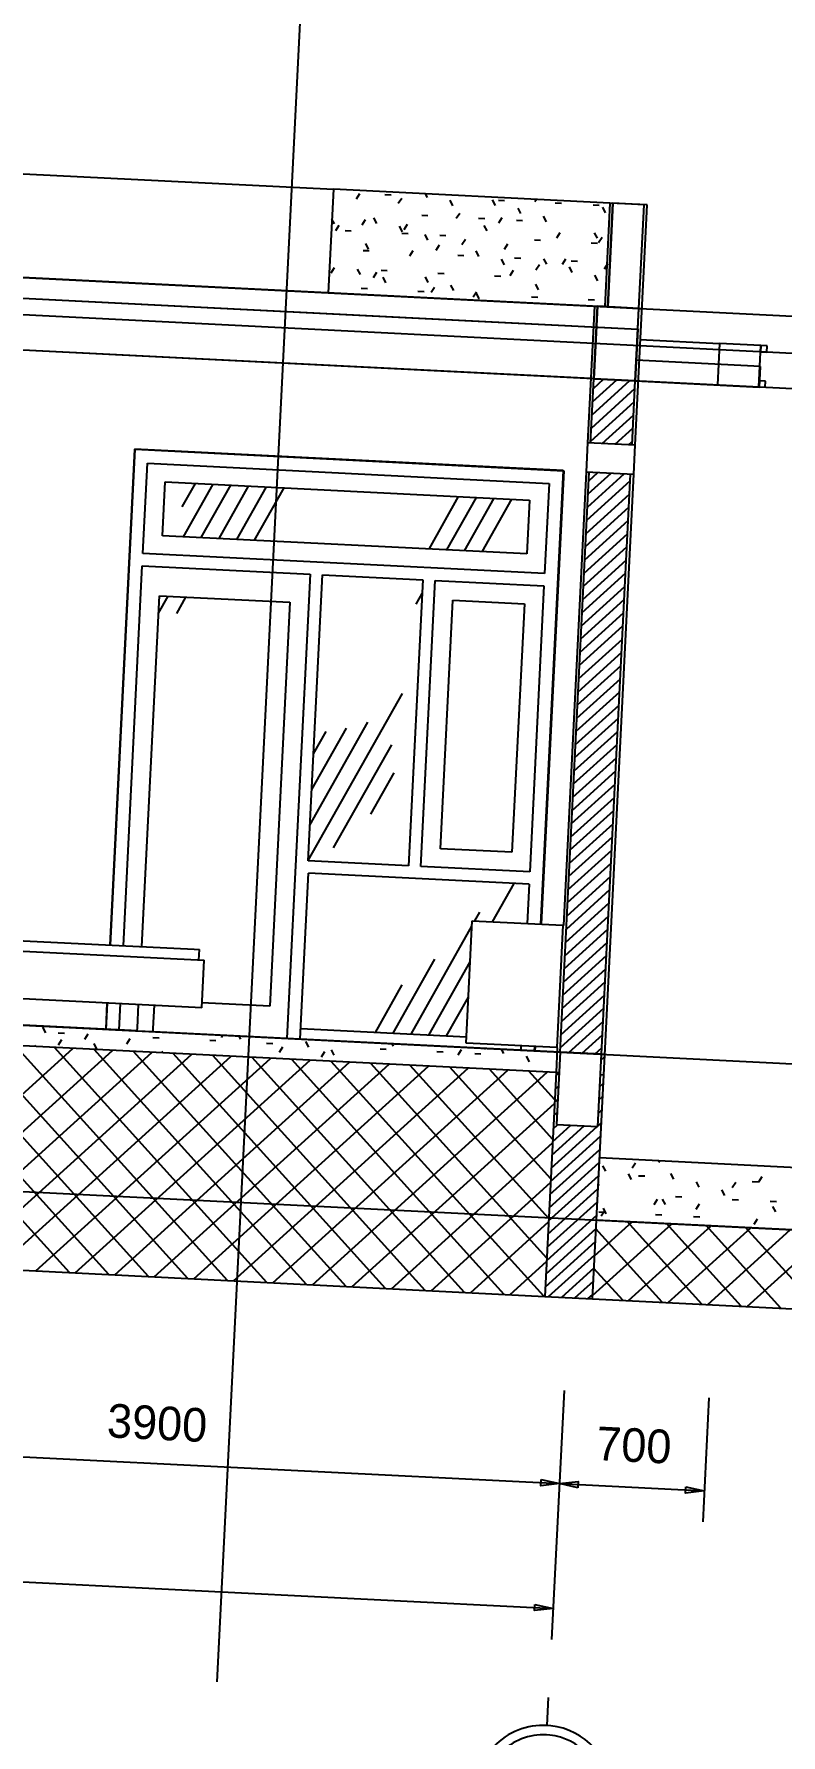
# Model space of a CAD drawing. Extents: x 549999 to 550212, y 1838161 to 1838467.
# Drawn here: x 550168.82 to 550172.42, y 1838233.02 to 1838241.22 of the extents above; entities that cross this region are included whole.
import ezdxf

# ---------------------------------------------------------------- set-up
doc = ezdxf.new("R2010")
doc.units = 0
for name, color, linetype in [('Level 1', 7, 'Continuous'), ('Level 11', 7, 'Continuous'), ('Level 14', 7, 'Continuous'), ('Level 15', 7, 'Continuous'), ('Level 18', 7, 'Continuous'), ('Level 19', 7, 'Continuous'), ('Level 20', 7, 'Continuous'), ('Level 27', 7, 'Continuous'), ('Level 28', 7, 'Continuous'), ('Level 4', 7, 'Continuous'), ('Level 5', 7, 'Continuous'), ('Level 8', 7, 'Continuous')]:
    doc.layers.add(name, color=color, linetype=linetype)

# ---------------------------------------------------------------- blocks, each defined once
blk = doc.blocks.new('BED_15')
at = {"layer": 'Level 1'}
for p, q in [((823.76, 45.72), (823.76, 43.18)), ((863.13, 48.26), (826.3, 48.26)), ((865.67, 43.18), (865.67, 45.72)), ((813.6, 35.56), (1013.6, 35.56)), ((813.6, 12.7), (813.6, 35.56)), ((816.14, 40.64), (816.14, 35.56)), ((816.14, 40.64), (818.68, 40.64)), ((818.68, 40.64), (1008.52, 40.64)), ((1008.52, 40.64), (1011.06, 40.64)), ((1011.06, 35.56), (1011.06, 40.64)), ((1013.6, 12.7), (1013.6, 35.56)), ((1013.6, 12.7), (813.6, 12.7)), ((839, 12.7), (839, 1.47)), ((846.62, 1.47), (846.62, 12.7)), ((983.12, 1.47), (983.12, 12.7)), ((990.74, 1.47), (990.74, 12.7)), ((839, 1.47), (839, 0)), ((839, 0), (846.62, 0)), ((846.62, 0), (846.62, 1.47)), ((983.12, 0), (983.12, 1.47)), ((983.12, 0), (990.74, 0)), ((990.74, 0), (990.74, 1.47))]:
    blk.add_line(p, q, dxfattribs=at)
for centre, start, end in [((826.3, 45.72), 90, 180), ((826.3, 43.18), 180, 270), ((863.13, 45.72), 0, 90), ((863.13, 43.18), 270, 0)]:
    blk.add_arc(centre, 2.54, start, end, dxfattribs=at)
blk = doc.blocks.new('FLOO33')
at = {"layer": 'Level 15'}
for p, q in [((1267.1, 345), (1247.1, 345)), ((1247.1, 345), (1247.1, 325)), ((1267.1, 325), (1267.1, 345)), ((1247.1, 325), (1248.75, 325)), ((1248.75, 325), (1267.1, 325))]:
    blk.add_line(p, q, dxfattribs=at)
at = {"layer": 'Level 8'}
for p, q in [((1208.6, 345), (1247.1, 345)), ((1267.1, 345), (1247.1, 345)), ((1247.1, 345), (1247.1, 325)), ((1267.1, 325), (1267.1, 345)), ((1247.1, 325), (1267.1, 325))]:
    blk.add_line(p, q, dxfattribs=at)
blk = doc.blocks.new('FURN56')
at = {"layer": 'Level 1'}
for p, q in [((1141.82, 61.08), (1185.6, 61.08)), ((1141.82, 2), (1141.82, 61.08)), ((1185.6, 61.08), (1185.6, 2)), ((1185.6, 2), (1141.82, 2))]:
    blk.add_line(p, q, dxfattribs=at)
blk = doc.blocks.new('FLOO34')
at = {"layer": 'Level 15'}
for p, q in [((1270.1, 345), (1267.1, 345)), ((1267.1, 345), (1267.1, 342)), ((1270.1, 342), (1270.1, 345)), ((1267.1, 342), (1270.1, 342)), ((1270.1, 328), (1267.1, 328)), ((1267.1, 328), (1267.1, 325)), ((1267.1, 325), (1270.1, 325)), ((1270.1, 325), (1270.1, 328))]:
    blk.add_line(p, q, dxfattribs=at)
at = {"layer": 'Level 8'}
for p, q in [((1270.1, 345), (1267.1, 345)), ((1267.1, 345), (1267.1, 342)), ((1270.1, 342), (1270.1, 345)), ((1267.1, 342), (1270.1, 342)), ((1270.1, 328), (1267.1, 328)), ((1267.1, 328), (1267.1, 325)), ((1267.1, 325), (1270.1, 325)), ((1270.1, 325), (1270.1, 328))]:
    blk.add_line(p, q, dxfattribs=at)
blk = doc.blocks.new('CUA_18')
at = {"layer": 'Level 5'}
for p, q in [((1174.85, 280), (967.85, 280)), ((967.85, 280), (967.85, 40.64)), ((1174.85, 280), (1174.85, 61.08)), ((974.35, 230), (974.35, 273.5)), ((974.35, 273.5), (1168.35, 273.5)), ((1168.35, 273.5), (1168.35, 230)), ((983.35, 265), (1159.35, 265)), ((983.35, 239), (983.35, 265)), ((992.1, 253.37), (997.92, 265)), ((993.49, 239), (1006.49, 265)), ((1002.07, 239), (1015.07, 265)), ((1010.64, 239), (1023.64, 265)), ((1019.21, 239), (1032.21, 265)), ((1027.78, 239), (1040.78, 265)), ((1112.07, 239), (1125.07, 265)), ((1120.65, 239), (1133.65, 265)), ((1129.22, 239), (1142.22, 265)), ((1137.79, 239), (1150.79, 265)), ((1159.35, 265), (1159.35, 239)), ((1159.35, 239), (983.35, 239)), ((1168.35, 230), (974.35, 230)), ((974.35, 224), (1055.35, 224)), ((974.35, 40.64), (974.35, 224)), ((1055.35, 224), (1055.35, 0)), ((1061.35, 224), (1109.85, 224)), ((1061.35, 86), (1061.35, 224)), ((1109.85, 224), (1109.85, 86)), ((1115.85, 224), (1168.35, 224)), ((1115.85, 86), (1115.85, 224)), ((1168.35, 224), (1168.35, 86)), ((1107.23, 212.16), (1109.85, 217.4)), ((1124.85, 215), (1159.35, 215)), ((1124.85, 95), (1124.85, 215)), ((1159.35, 215), (1159.35, 95)), ((983.35, 201.56), (987.57, 210)), ((983.35, 210), (1046.35, 210)), ((983.35, 40.64), (983.35, 210)), ((992.1, 201.93), (996.14, 210)), ((1046.35, 210), (1046.35, 15)), ((1061.35, 86.11), (1102.72, 168.85)), ((1061.35, 103.25), (1086.78, 154.12)), ((1061.35, 120.4), (1076.56, 150.82)), ((1061.35, 137.54), (1066.94, 148.72)), ((1073.25, 92.78), (1098.81, 143.89)), ((1090.4, 109.92), (1100.62, 130.37)), ((1159.35, 95), (1124.85, 95)), ((1109.85, 86), (1061.35, 86)), ((1168.35, 86), (1115.85, 86)), ((1168.35, 80), (1061.85, 80)), ((1061.85, 0), (1061.85, 80)), ((1151.7, 61.08), (1161.16, 80)), ((1168.35, 80), (1168.35, 61.08)), ((1115.09, 5), (1141.82, 58.46)), ((1143.13, 61.08), (1145.27, 65.36)), ((1106.52, 5), (1124.82, 41.61)), ((1123.66, 5), (1141.82, 41.31)), ((1097.95, 5), (1109.67, 28.45)), ((1132.24, 5), (1141.82, 24.17)), ((967.85, 12.7), (967.85, 0)), ((974.35, 0), (974.35, 12.7)), ((1046.35, 15), (1013.6, 15)), ((1061.85, 5), (1141.82, 5)), ((1168.35, 2), (1168.35, 0)), ((1174.85, 2), (1174.85, 0))]:
    blk.add_line(p, q, dxfattribs=at)
blk = doc.blocks.new('GRID_9')
at = {"layer": 'Level 19'}
for p, q in [((-412.9, -311.48), (-412.9, -324.98)), ((-459.42, -358), (-445.92, -358)), ((-366.39, -358), (-379.89, -358)), ((-412.9, -404.52), (-412.9, -391.02))]:
    blk.add_line(p, q, dxfattribs=at)
for radius, start, end in [(33.02, 86.59057, 185.41735), (33.02, 3.40943, 86.59057), (28.52, 86.59057, 185.41735), (28.52, 3.40943, 86.59057), (28.52, 185.41735, 275.41735), (28.52, 275.41735, 3.40943), (33.02, 275.41735, 3.40943), (33.02, 185.41735, 275.41735)]:
    blk.add_arc((-412.9, -358), radius, start, end, dxfattribs=at)

msp = doc.modelspace()

# ---------------------------------------------------------------- linework, layer by layer
at = {"layer": 'Level 11'}
for p, q in [((550171.4909, 1838239.2541), (550171.4838, 1838239.1139)), ((550171.7206, 1838239.2426), (550171.4909, 1838239.2541)), ((550171.7136, 1838239.1024), (550171.7206, 1838239.2426)), ((550171.4838, 1838239.1139), (550171.7136, 1838239.1024)), ((550168.9912, 1838235.2536), (550167.9665, 1838236.3862)), ((550169.1819, 1838235.244), (550168.1572, 1838236.3766)), ((550169.3726, 1838235.2345), (550168.3478, 1838236.3671)), ((550169.5632, 1838235.225), (550168.5385, 1838236.3576)), ((550169.7539, 1838235.2154), (550168.7292, 1838236.348)), ((550169.9446, 1838235.2059), (550168.9199, 1838236.3385)), ((550167.8756, 1838235.3093), (550169.0082, 1838236.3341)), ((550168.0663, 1838235.2998), (550169.1989, 1838236.3245)), ((550168.257, 1838235.2903), (550169.3896, 1838236.315)), ((550168.4477, 1838235.2807), (550169.5803, 1838236.3055)), ((550168.6384, 1838235.2712), (550169.7709, 1838236.2959)), ((550168.829, 1838235.2617), (550169.9616, 1838236.2864)), ((550169.0197, 1838235.2521), (550170.1523, 1838236.2769)), ((550170.1353, 1838235.1964), (550169.1106, 1838236.329)), ((550169.2104, 1838235.2426), (550170.343, 1838236.2673)), ((550170.326, 1838235.1868), (550169.3012, 1838236.3194)), ((550169.4011, 1838235.2331), (550170.5337, 1838236.2578)), ((550170.5167, 1838235.1773), (550169.4919, 1838236.3099)), ((550170.7073, 1838235.1678), (550169.6826, 1838236.3004)), ((550170.898, 1838235.1582), (550169.8733, 1838236.2908)), ((550171.0887, 1838235.1487), (550170.064, 1838236.2813)), ((550171.2794, 1838235.1392), (550170.2546, 1838236.2718)), ((550171.2944, 1838235.3238), (550170.4453, 1838236.2622)), ((550171.359, 1838236.3167), (550171.3415, 1838235.9671)), ((550171.5588, 1838236.3067), (550171.359, 1838236.3167)), ((550171.5413, 1838235.9571), (550171.5588, 1838236.3067)), ((550169.5918, 1838235.2236), (550170.7243, 1838236.2483)), ((550169.7824, 1838235.214), (550170.915, 1838236.2387)), ((550169.9731, 1838235.2045), (550171.1057, 1838236.2292)), ((550170.1638, 1838235.195), (550171.2964, 1838236.2197)), ((550171.3039, 1838235.5145), (550170.636, 1838236.2527)), ((550171.3134, 1838235.7052), (550170.8267, 1838236.2432)), ((550171.323, 1838235.8959), (550171.0174, 1838236.2336)), ((550171.3325, 1838236.0865), (550171.208, 1838236.2241)), ((550171.3383, 1838236.2016), (550171.354, 1838236.2159)), ((550171.3351, 1838236.1381), (550171.3508, 1838236.1523)), ((550171.5478, 1838236.0878), (550171.5636, 1838236.1021)), ((550171.551, 1838236.1514), (550171.5667, 1838236.1656)), ((550170.3545, 1838235.1854), (550171.3316, 1838236.0695)), ((550171.3287, 1838236.011), (550171.3445, 1838236.0252)), ((550171.3319, 1838236.0745), (550171.3476, 1838236.0888)), ((550171.5447, 1838236.0243), (550171.5604, 1838236.0385)), ((550171.316, 1838235.7567), (550171.5377, 1838235.9573)), ((550171.3192, 1838235.8203), (550171.4741, 1838235.9605)), ((550171.3224, 1838235.8838), (550171.4106, 1838235.9637)), ((550171.3255, 1838235.9474), (550171.347, 1838235.9668)), ((550171.3415, 1838235.9671), (550171.5413, 1838235.9571)), ((550171.5415, 1838235.9607), (550171.5572, 1838235.975)), ((550170.5452, 1838235.1759), (550171.3221, 1838235.8789)), ((550171.3097, 1838235.6296), (550171.5509, 1838235.8478)), ((550171.3128, 1838235.6932), (550171.554, 1838235.9114)), ((550171.3065, 1838235.566), (550171.5477, 1838235.7843)), ((550170.7358, 1838235.1664), (550171.3126, 1838235.6882)), ((550171.3033, 1838235.5025), (550171.5445, 1838235.7207)), ((550171.3001, 1838235.4389), (550171.5413, 1838235.6572)), ((550171.2938, 1838235.3118), (550171.535, 1838235.53)), ((550171.2969, 1838235.3754), (550171.5381, 1838235.5936)), ((550170.9265, 1838235.1568), (550171.3031, 1838235.4975)), ((550171.2906, 1838235.2482), (550171.5318, 1838235.4665)), ((550171.5156, 1838235.1437), (550171.8971, 1838235.4888)), ((550171.5252, 1838235.3344), (550171.7064, 1838235.4983)), ((550171.8514, 1838235.1106), (550171.5317, 1838235.464)), ((550172.0421, 1838235.1011), (550171.6815, 1838235.4996)), ((550171.6893, 1838235.1187), (550172.0878, 1838235.4792)), ((550172.2328, 1838235.0915), (550171.8722, 1838235.49)), ((550171.8799, 1838235.1092), (550172.2784, 1838235.4697)), ((550172.4235, 1838235.082), (550172.0629, 1838235.4805)), ((550172.0706, 1838235.0996), (550172.4691, 1838235.4602)), ((550172.6141, 1838235.0725), (550172.2536, 1838235.471)), ((550172.2613, 1838235.0901), (550172.6598, 1838235.4506)), ((550171.2874, 1838235.1847), (550171.5286, 1838235.4029)), ((550171.1172, 1838235.1473), (550171.2935, 1838235.3068)), ((550171.3029, 1838235.138), (550171.5254, 1838235.3394)), ((550171.3665, 1838235.1348), (550171.5223, 1838235.2758)), ((550171.6607, 1838235.1201), (550171.5221, 1838235.2733)), ((550171.43, 1838235.1317), (550171.5191, 1838235.2122)), ((550171.4936, 1838235.1285), (550171.5159, 1838235.1487))]:
    msp.add_line(p, q, dxfattribs=at)
at = {"layer": 'Level 14'}
for p, q in [((550171.6137, 1838240.4091), (550171.5887, 1838239.9097)), ((550171.7635, 1838240.4016), (550171.6137, 1838240.4091)), ((550171.7385, 1838239.9022), (550171.7635, 1838240.4016)), ((550171.5887, 1838239.9097), (550171.7385, 1838239.9022)), ((550171.5126, 1838239.3889), (550171.695, 1838239.5539)), ((550171.5158, 1838239.4525), (550171.6315, 1838239.5571)), ((550171.519, 1838239.516), (550171.5679, 1838239.5603)), ((550171.5094, 1838239.3253), (550171.7192, 1838239.5151)), ((550171.5063, 1838239.2618), (550171.716, 1838239.4515)), ((550171.5609, 1838239.2506), (550171.7128, 1838239.388)), ((550171.6245, 1838239.2474), (550171.7096, 1838239.3244)), ((550171.6881, 1838239.2442), (550171.7065, 1838239.2609)), ((550171.4872, 1838238.8804), (550171.6969, 1838239.0702)), ((550171.4904, 1838238.944), (550171.668, 1838239.1047)), ((550171.4935, 1838239.0075), (550171.6045, 1838239.1079)), ((550171.4967, 1838239.0711), (550171.5409, 1838239.1111)), ((550171.484, 1838238.8169), (550171.6937, 1838239.0066)), ((550171.4777, 1838238.6897), (550171.6874, 1838238.8795)), ((550171.4808, 1838238.7533), (550171.6906, 1838238.9431)), ((550171.4745, 1838238.6262), (550171.6842, 1838238.8159)), ((550171.4713, 1838238.5626), (550171.681, 1838238.7524)), ((550171.4681, 1838238.4991), (550171.6779, 1838238.6888)), ((550171.4618, 1838238.3719), (550171.6715, 1838238.5617)), ((550171.4649, 1838238.4355), (550171.6747, 1838238.6253)), ((550171.4586, 1838238.3084), (550171.6683, 1838238.4981)), ((550171.4554, 1838238.2448), (550171.6652, 1838238.4346)), ((550171.4491, 1838238.1177), (550171.6588, 1838238.3075)), ((550171.4522, 1838238.1813), (550171.662, 1838238.371)), ((550171.4459, 1838238.0541), (550171.6556, 1838238.2439)), ((550171.4427, 1838237.9906), (550171.6524, 1838238.1803)), ((550171.4395, 1838237.927), (550171.6493, 1838238.1168)), ((550171.4332, 1838237.7999), (550171.6429, 1838237.9897)), ((550171.4363, 1838237.8635), (550171.6461, 1838238.0532)), ((550171.43, 1838237.7363), (550171.6397, 1838237.9261)), ((550171.4268, 1838237.6728), (550171.6366, 1838237.8625)), ((550171.4205, 1838237.5456), (550171.6302, 1838237.7354)), ((550171.4236, 1838237.6092), (550171.6334, 1838237.799)), ((550171.4173, 1838237.4821), (550171.627, 1838237.6719)), ((550171.4141, 1838237.4185), (550171.6238, 1838237.6083)), ((550171.4109, 1838237.355), (550171.6207, 1838237.5447)), ((550171.4046, 1838237.2278), (550171.6143, 1838237.4176)), ((550171.4078, 1838237.2914), (550171.6175, 1838237.4812)), ((550171.4014, 1838237.1643), (550171.6111, 1838237.3541)), ((550171.3982, 1838237.1007), (550171.608, 1838237.2905)), ((550171.3919, 1838236.9736), (550171.6016, 1838237.1634)), ((550171.395, 1838237.0372), (550171.6048, 1838237.2269)), ((550171.3887, 1838236.91), (550171.5984, 1838237.0998)), ((550171.3855, 1838236.8465), (550171.5952, 1838237.0363)), ((550171.3823, 1838236.7829), (550171.5921, 1838236.9727)), ((550171.376, 1838236.6558), (550171.5857, 1838236.8456)), ((550171.3792, 1838236.7194), (550171.5889, 1838236.9091)), ((550171.3728, 1838236.5922), (550171.5825, 1838236.782)), ((550171.3696, 1838236.5287), (550171.5794, 1838236.7184)), ((550171.3633, 1838236.4016), (550171.573, 1838236.5913)), ((550171.3664, 1838236.4651), (550171.5762, 1838236.6549)), ((550171.3601, 1838236.338), (550171.5698, 1838236.5278)), ((550171.4013, 1838236.3146), (550171.5666, 1838236.4642)), ((550171.4648, 1838236.3114), (550171.5635, 1838236.4006)), ((550171.5284, 1838236.3082), (550171.5603, 1838236.3371)), ((550171.5575, 1838236.2803), (550171.5732, 1838236.2945))]:
    msp.add_line(p, q, dxfattribs=at)
at = {"layer": 'Level 15'}
for p, q in [((550171.7385, 1838239.9022), (550155.4589, 1838240.7161)), ((550155.4539, 1838240.6162), (550170.6109, 1838239.8584)), ((550170.2647, 1838240.4636), (550170.2691, 1838240.4634)), ((550170.391, 1838240.4547), (550170.3747, 1838240.4293)), ((550170.5129, 1838240.4512), (550170.543, 1838240.4497)), ((550170.7187, 1838240.4361), (550170.7094, 1838240.4543)), ((550170.5943, 1838240.4322), (550170.5779, 1838240.4069)), ((550170.8417, 1838240.3965), (550170.828, 1838240.4233)), ((550170.8743, 1838240.3602), (550170.8579, 1838240.3349)), ((550171.0462, 1838240.3985), (550171.0324, 1838240.4254)), ((550171.0608, 1838240.4238), (550171.091, 1838240.4223)), ((550171.1693, 1838240.3588), (550171.1555, 1838240.3857)), ((550171.2444, 1838240.4275), (550171.2372, 1838240.4164)), ((550171.3348, 1838240.4101), (550171.365, 1838240.4086)), ((550171.5175, 1838240.401), (550171.5476, 1838240.3995)), ((550171.5782, 1838240.3629), (550171.5644, 1838240.3898)), ((550170.2701, 1838240.3089), (550170.2581, 1838240.3322)), ((550170.2918, 1838240.3011), (550170.2754, 1838240.2757)), ((550170.3211, 1838240.2777), (550170.3512, 1838240.2762)), ((550170.4182, 1838240.3282), (550170.4019, 1838240.3029)), ((550170.4745, 1838240.311), (550170.4608, 1838240.3378)), ((550170.5976, 1838240.2713), (550170.5839, 1838240.2982)), ((550170.6215, 1838240.3058), (550170.6051, 1838240.2805)), ((550170.691, 1838240.3508), (550170.7211, 1838240.3493)), ((550170.965, 1838240.3371), (550170.9951, 1838240.3356)), ((550171.0065, 1838240.2754), (550170.9928, 1838240.3023)), ((550171.0776, 1838240.3378), (550171.0612, 1838240.3124)), ((550171.1476, 1838240.3279), (550171.1777, 1838240.3264)), ((550171.2924, 1838240.3192), (550171.2786, 1838240.346)), ((550171.6042, 1838240.3051), (550171.6085, 1838240.3049)), ((550170.4349, 1838240.1879), (550170.4211, 1838240.2148)), ((550170.5951, 1838240.264), (550170.6252, 1838240.2625)), ((550170.7207, 1838240.2317), (550170.7069, 1838240.2585)), ((550170.7751, 1838240.2066), (550170.7587, 1838240.1812)), ((550170.7777, 1838240.2549), (550170.8079, 1838240.2534)), ((550170.9015, 1838240.2338), (550170.8851, 1838240.2084)), ((550171.1047, 1838240.2113), (550171.0884, 1838240.186)), ((550171.2344, 1838240.232), (550171.2645, 1838240.2305)), ((550171.3576, 1838240.2657), (550171.3412, 1838240.2404)), ((550171.5083, 1838240.2183), (550171.5385, 1838240.2168)), ((550171.5385, 1838240.2398), (550171.5248, 1838240.2667)), ((550171.5608, 1838240.2433), (550171.5445, 1838240.218)), ((550170.251, 1838240.1896), (550170.2554, 1838240.1894)), ((550170.4079, 1838240.1818), (550170.438, 1838240.1803)), ((550170.6487, 1838240.1794), (550170.6323, 1838240.154)), ((550170.8645, 1838240.159), (550170.8946, 1838240.1575)), ((550170.9669, 1838240.1523), (550170.9531, 1838240.1792)), ((550171.09, 1838240.1127), (550171.0762, 1838240.1395)), ((550171.1385, 1838240.1453), (550171.1686, 1838240.1438)), ((550171.2584, 1838240.1121), (550171.242, 1838240.0868)), ((550171.2944, 1838240.1147), (550171.2806, 1838240.1416)), ((550171.3848, 1838240.1393), (550171.3684, 1838240.114)), ((550171.4125, 1838240.1316), (550171.4426, 1838240.1301)), ((550171.588, 1838240.1169), (550171.5716, 1838240.0915)), ((550170.2694, 1838240.0978), (550170.253, 1838240.0725)), ((550170.3952, 1838240.0648), (550170.3814, 1838240.0917)), ((550170.4726, 1838240.0754), (550170.4562, 1838240.05)), ((550170.4946, 1838240.0859), (550170.5248, 1838240.0844)), ((550170.5183, 1838240.0252), (550170.5045, 1838240.052)), ((550170.7227, 1838240.0272), (550170.709, 1838240.0541)), ((550170.7686, 1838240.0722), (550170.7987, 1838240.0707)), ((550171.0426, 1838240.0585), (550171.0727, 1838240.057)), ((550171.1319, 1838240.0849), (550171.1156, 1838240.0596)), ((550171.4175, 1838240.0751), (550171.4037, 1838240.1019)), ((550171.5406, 1838240.0354), (550171.5268, 1838240.0622)), ((550171.5905, 1838240.0311), (550171.5948, 1838240.0309)), ((550170.3987, 1838239.9992), (550170.4289, 1838239.9976)), ((550170.6727, 1838239.9855), (550170.7029, 1838239.984)), ((550170.7527, 1838240.0034), (550170.7363, 1838239.978)), ((550170.8458, 1838239.9875), (550170.8321, 1838240.0144)), ((550170.9559, 1838239.9809), (550170.9395, 1838239.9556)), ((550170.9689, 1838239.9479), (550170.9552, 1838239.9747)), ((550171.2207, 1838239.9581), (550171.2508, 1838239.9566)), ((550171.2547, 1838239.9916), (550171.241, 1838240.0185)), ((550171.4946, 1838239.9444), (550171.5248, 1838239.9429)), ((550171.7335, 1838239.8023), (550171.7385, 1838239.9022)), ((550170.6109, 1838239.8584), (550171.7335, 1838239.8023)), ((550171.726, 1838239.6525), (550171.721, 1838239.5526)), ((550172.3253, 1838239.6226), (550171.726, 1838239.6525)), ((550172.3203, 1838239.5227), (550172.3253, 1838239.6226)), ((550171.721, 1838239.5526), (550172.137, 1838239.5318)), ((550172.137, 1838239.5318), (550172.3203, 1838239.5227)), ((550168.8777, 1838236.41), (550168.864, 1838236.4368)), ((550168.8271, 1838236.3485), (550168.8237, 1838236.3433)), ((550168.9536, 1838236.3757), (550168.9372, 1838236.3504)), ((550168.9375, 1838236.41), (550168.9677, 1838236.4085)), ((550169.08, 1838236.4029), (550169.0636, 1838236.3776)), ((550169.1239, 1838236.3306), (550169.1101, 1838236.3575)), ((550169.2832, 1838236.3805), (550169.2668, 1838236.3551)), ((550169.3942, 1838236.3872), (550169.4243, 1838236.3857)), ((550169.6682, 1838236.3735), (550169.6983, 1838236.372)), ((550169.73, 1838236.3981), (550169.7229, 1838236.3871)), ((550169.8186, 1838236.3785), (550169.8107, 1838236.3941)), ((550169.9421, 1838236.3598), (550169.9723, 1838236.3583)), ((550170.0193, 1838236.3404), (550170.003, 1838236.3151)), ((550170.0231, 1838236.3805), (550170.0216, 1838236.3835)), ((550170.1462, 1838236.3409), (550170.1324, 1838236.3677)), ((550170.5551, 1838236.345), (550170.5488, 1838236.3572)), ((550169.4415, 1838236.3124), (550169.4377, 1838236.3199)), ((550169.5633, 1838236.3084), (550169.5619, 1838236.3064)), ((550170.2226, 1838236.318), (550170.2062, 1838236.2926)), ((550170.2693, 1838236.3012), (550170.2555, 1838236.3281)), ((550170.4901, 1838236.3324), (550170.5202, 1838236.3309)), ((550170.7641, 1838236.3187), (550170.7942, 1838236.3172)), ((550170.8819, 1838236.3275), (550170.8655, 1838236.3022)), ((550170.9467, 1838236.3096), (550170.9769, 1838236.3081)), ((550170.9955, 1838236.3348), (550170.9919, 1838236.3293)), ((550171.0871, 1838236.3094), (550171.0761, 1838236.3308)), ((550171.2102, 1838236.2697), (550171.1964, 1838236.2966)), ((550171.5792, 1838235.742), (550171.5655, 1838235.7689)), ((550171.7225, 1838235.7819), (550171.7061, 1838235.7566)), ((550171.8379, 1838235.7921), (550171.8325, 1838235.7838)), ((550171.7023, 1838235.7024), (550171.6885, 1838235.7292)), ((550171.737, 1838235.7208), (550171.7671, 1838235.7193)), ((550171.9068, 1838235.7044), (550171.893, 1838235.7313)), ((550172.0298, 1838235.6647), (550172.0161, 1838235.6916)), ((550172.2057, 1838235.6875), (550172.1894, 1838235.6621)), ((550172.2849, 1838235.6934), (550172.3151, 1838235.6919)), ((550172.3322, 1838235.7147), (550172.3158, 1838235.6893)), ((550171.5464, 1838235.6779), (550171.542, 1838235.6711)), ((550171.8265, 1838235.6059), (550171.8101, 1838235.5805)), ((550171.8671, 1838235.5813), (550171.8533, 1838235.6082)), ((550171.9151, 1838235.6203), (550171.9452, 1838235.6188)), ((550172.1529, 1838235.6251), (550172.1392, 1838235.6519)), ((550172.189, 1838235.6066), (550172.2192, 1838235.6051)), ((550171.5452, 1838235.5472), (550171.5753, 1838235.5457)), ((550171.5736, 1838235.5515), (550171.5572, 1838235.5262)), ((550171.5813, 1838235.5376), (550171.5675, 1838235.5644)), ((550171.8192, 1838235.5335), (550171.8493, 1838235.532)), ((550172.0018, 1838235.5244), (550172.0319, 1838235.5229)), ((550172.0297, 1838235.5835), (550172.0133, 1838235.5581)), ((550172.3717, 1838235.5975), (550172.4018, 1838235.596)), ((550172.3991, 1838235.5458), (550172.3853, 1838235.5726)), ((550172.3097, 1838235.5114), (550172.2934, 1838235.4861))]:
    msp.add_line(p, q, dxfattribs=at)
at = {"layer": 'Level 18'}
for p, q in [((550169.7044, 1838233.2807), (550170.3511, 1838246.2177)), ((550150.4145, 1838240.9682), (550179.2615, 1838239.5261)), ((550150.2347, 1838237.3727), (550179.0818, 1838235.9306)), ((550150.1948, 1838236.5737), (550179.0418, 1838235.1316))]:
    msp.add_line(p, q, dxfattribs=at)
at = {"layer": 'Level 20'}
for p, q in [((550205.9506, 1838238.0116), (550154.0494, 1838240.6063)), ((550205.9421, 1838237.8418), (550154.0409, 1838240.4365)), ((550171.3776, 1838234.6853), (550171.3476, 1838234.0862)), ((550171.3776, 1838234.6853), (550171.3476, 1838234.0862)), ((550172.0767, 1838234.6504), (550172.0468, 1838234.0512)), ((550155.2452, 1838234.4388), (550171.3251, 1838233.6349)), ((550167.46, 1838234.4307), (550171.3551, 1838234.236)), ((550171.3551, 1838234.236), (550172.0543, 1838234.201)), ((550171.3475, 1838234.0843), (550171.3176, 1838233.4851))]:
    msp.add_line(p, q, dxfattribs=at)
for points in [[(550171.2667, 1838234.2553), (550171.3551, 1838234.236), (550171.2652, 1838234.2256)], [(550171.4436, 1838234.2166), (550171.3551, 1838234.236), (550171.4451, 1838234.2464)], [(550171.9658, 1838234.2203), (550172.0543, 1838234.201), (550171.9643, 1838234.1906)], [(550171.2366, 1838233.6542), (550171.3251, 1838233.6349), (550171.2351, 1838233.6245)]]:
    msp.add_lwpolyline(points, close=True, dxfattribs=at)
at = {"layer": 'Level 27'}
for p, q in [((550171.5388, 1838239.9122), (550171.5213, 1838239.5626)), ((550171.5388, 1838239.9122), (550171.5213, 1838239.5626)), ((550171.7385, 1838239.9022), (550171.5388, 1838239.9122)), ((550171.7385, 1838239.9022), (550171.5388, 1838239.9122)), ((550171.721, 1838239.5526), (550171.7385, 1838239.9022)), ((550171.721, 1838239.5526), (550171.7385, 1838239.9022)), ((550171.5063, 1838239.5634), (550167.8259, 1838239.7474)), ((550171.5213, 1838239.5626), (550171.721, 1838239.5526)), ((550171.5213, 1838239.5626), (550171.721, 1838239.5526))]:
    msp.add_line(p, q, dxfattribs=at)
at = {"layer": 'Level 28'}
for p, q in [((550171.4909, 1838239.2541), (550171.4838, 1838239.1139)), ((550171.7206, 1838239.2426), (550171.4909, 1838239.2541)), ((550171.7136, 1838239.1024), (550171.7206, 1838239.2426)), ((550171.4838, 1838239.1139), (550171.7136, 1838239.1024)), ((550171.339, 1838236.2175), (550167.6586, 1838236.4015)), ((550171.359, 1838236.3167), (550171.3415, 1838235.9671)), ((550171.5588, 1838236.3067), (550171.359, 1838236.3167)), ((550171.5413, 1838235.9571), (550171.5588, 1838236.3067)), ((550171.339, 1838236.2175), (550171.2851, 1838235.1389)), ((550171.354, 1838236.2168), (550171.339, 1838236.2175)), ((550171.5148, 1838235.1274), (550171.5688, 1838236.2061)), ((550171.5688, 1838236.2061), (550171.5538, 1838236.2068)), ((550155.4349, 1838235.9313), (550171.2851, 1838235.1389)), ((550171.3415, 1838235.9671), (550171.5413, 1838235.9571)), ((550173.9758, 1838235.3849), (550171.5338, 1838235.5069)), ((550171.2851, 1838235.1389), (550171.5148, 1838235.1274)), ((550171.5148, 1838235.1274), (550173.9568, 1838235.0053))]:
    msp.add_line(p, q, dxfattribs=at)
at = {"layer": 'Level 4'}
for p, q in [((550171.5987, 1838240.4098), (550171.5737, 1838239.9104)), ((550171.7785, 1838240.4008), (550171.5987, 1838240.4098)), ((550171.7206, 1838239.2426), (550171.7785, 1838240.4008)), ((550171.7385, 1838239.9022), (550171.7635, 1838240.4016)), ((550171.5238, 1838239.9129), (550171.4909, 1838239.2541)), ((550171.5213, 1838239.5626), (550171.5388, 1838239.9122)), ((550171.5737, 1838239.9104), (550171.7535, 1838239.9014)), ((550171.7335, 1838239.8023), (550171.721, 1838239.5526)), ((550171.5058, 1838239.2533), (550171.5213, 1838239.5626)), ((550171.721, 1838239.5526), (550171.5213, 1838239.5626)), ((550171.7056, 1838239.2433), (550171.721, 1838239.5526)), ((550169.1895, 1838236.832), (550169.3091, 1838239.2227)), ((550169.3091, 1838239.2227), (550171.3765, 1838239.1193)), ((550171.3765, 1838239.1193), (550171.2672, 1838236.9329)), ((550171.359, 1838236.3167), (550171.4988, 1838239.1132)), ((550171.4838, 1838239.1139), (550171.3745, 1838236.9275)), ((550171.5588, 1838236.3067), (550171.6986, 1838239.1032)), ((550171.5688, 1838236.2061), (550171.7136, 1838239.1024)), ((550169.1693, 1838236.4261), (550169.1756, 1838236.553)), ((550171.2377, 1838236.3428), (550171.2367, 1838236.3228)), ((550171.345, 1838236.3374), (550171.339, 1838236.2175)), ((550171.5588, 1838236.3067), (550171.5738, 1838236.3059))]:
    msp.add_line(p, q, dxfattribs=at)
at = {"layer": 'Level 8'}
for p, q in [((550155.6236, 1838240.7078), (550171.5737, 1838239.9104)), ((550167.8684, 1838240.5963), (550170.2654, 1838240.4765)), ((550170.2654, 1838240.4765), (550170.2404, 1838239.9771)), ((550171.5987, 1838240.4098), (550170.2654, 1838240.4765)), ((550160.4127, 1838240.3683), (550171.7335, 1838239.8023)), ((550171.5887, 1838239.9097), (550171.6137, 1838240.4091)), ((550171.7335, 1838239.8023), (550171.7385, 1838239.9022)), ((550171.726, 1838239.6525), (550171.721, 1838239.5526)), ((550172.3253, 1838239.6226), (550171.726, 1838239.6525)), ((550172.3203, 1838239.5227), (550172.3253, 1838239.6226)), ((550171.721, 1838239.5526), (550172.3203, 1838239.5227)), ((550169.3218, 1838236.4185), (550167.9585, 1838236.4867)), ((550171.359, 1838236.3167), (550169.3979, 1838236.4147)), ((550172.5326, 1838235.7574), (550171.5488, 1838235.8066))]:
    msp.add_line(p, q, dxfattribs=at)

# ---------------------------------------------------------------- block references
at = {"layer": 'Level 1', "xscale": 0.010000000000000004, "yscale": 0.01, "rotation": -2.8619937920406366}
for name in ['BED_15', 'FURN56']:
    msp.add_blockref(name, (550159.5, 1838236.91), dxfattribs=at)
at = {"layer": 'Level 19', "xscale": 0.010000000000000004, "yscale": 0.01, "rotation": -2.8619937920406366}
msp.add_blockref('GRID_9', (550175.58, 1838236.11), dxfattribs=at)
at = {"layer": 'Level 5', "xscale": 0.010000000000000004, "yscale": 0.01, "rotation": -2.8619937920406366}
msp.add_blockref('CUA_18', (550159.5, 1838236.91), dxfattribs=at)
at = {"layer": 'Level 8', "xscale": 0.010000000000000004, "yscale": 0.01, "rotation": -2.8619937920406366}
for name in ['FLOO34', 'FLOO33']:
    msp.add_blockref(name, (550159.5, 1838236.91), dxfattribs=at)

# ---------------------------------------------------------------- texts
at = {"layer": 'Level 20'}
for s, p in [('3900', (550169.17, 1838234.46)), ('700', (550171.53, 1838234.35))]:
    msp.add_text(s, height=0.16224, rotation=357.13801, dxfattribs=at).set_placement(p)

doc.saveas('drawing.dxf')
